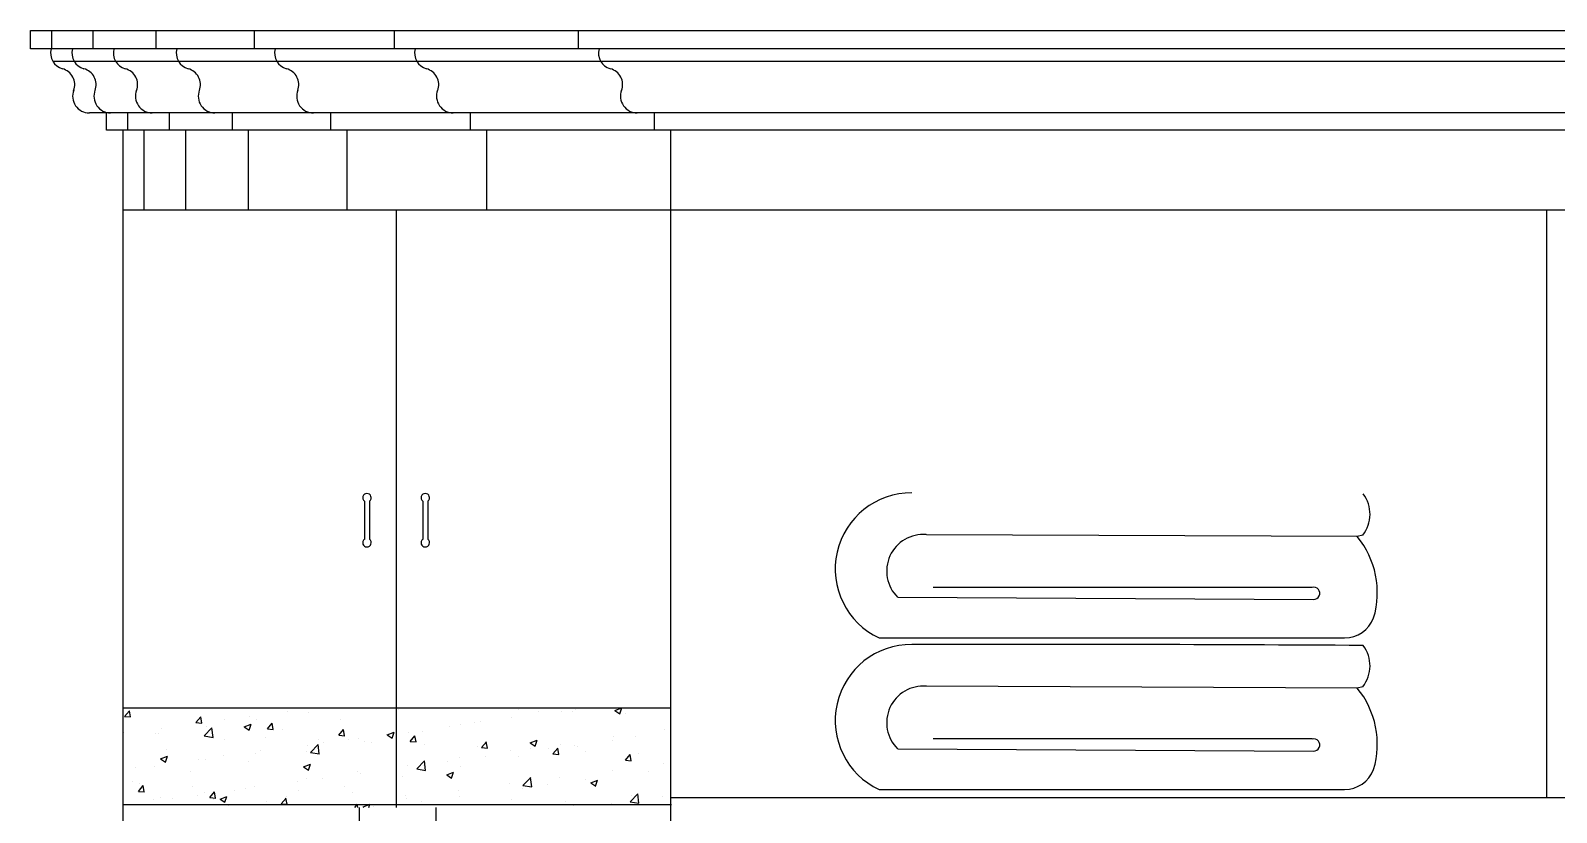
# Model space of a CAD drawing. Header units: inches. Extents: x 8.4 to 50.9, y 14.4 to 39.2.
# Drawn here: x 25.367 to 26.9, y 16.962 to 17.747 of the extents above; entities that cross this region are included whole.
import ezdxf

# ---------------------------------------------------------------- set-up
doc = ezdxf.new("R2010")
doc.units = ezdxf.units.IN
doc.header["$MEASUREMENT"] = 0
doc.layers.add('02', color=2, linetype='Continuous')
doc.layers.add('1', color=1, linetype='Continuous')

msp = doc.modelspace()

# ---------------------------------------------------------------- linework, layer by layer
at = {"layer": '02'}
for p, q in [((25.3668, 17.7466), (28.679, 17.7466)), ((25.3668, 17.7282), (25.3668, 17.7466)), ((28.679, 17.7282), (25.3668, 17.7282)), ((28.679, 17.6639), (25.4259, 17.6639)), ((25.4433, 17.6466), (25.4433, 17.6639)), ((28.679, 17.6466), (25.4433, 17.6466)), ((25.4594, 17.6466), (25.4594, 15.0966)), ((26.0098, 17.6466), (26.0098, 15.1966)), ((25.4594, 17.5666), (28.679, 17.5666)), ((25.7341, 17.5666), (25.7341, 16.9666)), ((26.8898, 17.5666), (26.8898, 16.9766)), ((25.7022, 17.2742), (25.7022, 17.2358)), ((25.7074, 17.2742), (25.7074, 17.2358)), ((25.7608, 17.2742), (25.7608, 17.2358)), ((25.766, 17.2742), (25.766, 17.2358)), ((26.6997, 17.2387), (26.2668, 17.2405)), ((26.7052, 17.2401), (26.6997, 17.2387)), ((26.6544, 17.1876), (26.2735, 17.1876)), ((26.238, 17.1777), (26.6558, 17.1755)), ((26.2195, 17.1369), (26.687, 17.1369)), ((26.6997, 17.0865), (26.2668, 17.0883)), ((26.7052, 17.0879), (26.6997, 17.0865)), ((25.4594, 17.0666), (26.0098, 17.0666)), ((26.6544, 17.0354), (26.2735, 17.0354)), ((26.238, 17.0255), (26.6558, 17.0233)), ((26.0098, 16.9766), (28.679, 16.9766)), ((26.2195, 16.9847), (26.687, 16.9847)), ((25.4601, 16.9695), (26.0106, 16.9695)), ((25.6972, 16.953), (25.6972, 16.9666)), ((25.7741, 16.9666), (25.7741, 16.953))]:
    msp.add_line(p, q, dxfattribs=at)
for centre, radius, start, end in [((25.4035, 17.724), 0.0165, 165.2588, 253.8858), ((25.3948, 17.6923), 0.0164, 339.4646, 75.7034), ((25.4259, 17.6807), 0.0168, 159.4646, 270), ((25.7048, 17.2776), 0.00427, 307.6705, 232.3295), ((25.7634, 17.2776), 0.00427, 307.6705, 232.3295), ((26.2515, 17.2061), 0.0763, 89.4543, 245.1656), ((26.6785, 17.2611), 0.034, 321.7528, 36.8191), ((25.7048, 17.2325), 0.00427, 127.6705, 52.3295), ((25.7634, 17.2325), 0.00427, 127.6705, 52.3295), ((26.2637, 17.2039), 0.0368, 85.2319, 225.5868), ((26.6306, 17.1823), 0.0892, 343.4184, 39.2187), ((26.6559, 17.1816), 0.00612, 269.2533, 104.177), ((26.687, 17.1681), 0.0312, 270, 338.975), ((26.2515, 17.0539), 0.0763, 89.4543, 245.1656), ((26.3511, -46.7649), 63.8952, 89.682048, 90.088671), ((26.6785, 17.1089), 0.034, 321.7528, 36.8191), ((26.2637, 17.0517), 0.0368, 85.2319, 225.5868), ((26.6306, 17.0301), 0.0892, 343.4184, 39.2187), ((26.6559, 17.0294), 0.00612, 269.2533, 104.177), ((26.687, 17.0159), 0.0312, 270, 338.975)]:
    msp.add_arc(centre, radius, start, end, dxfattribs=at)
at = {"layer": '1'}
for p, q in [((25.3883, 17.7282), (25.3883, 17.7466)), ((25.4299, 17.7282), (25.4299, 17.7466)), ((25.4931, 17.7282), (25.4931, 17.7466)), ((25.5919, 17.7282), (25.5919, 17.7466)), ((25.7324, 17.7282), (25.7324, 17.7466)), ((25.9172, 17.7282), (25.9172, 17.7466)), ((25.3891, 17.7159), (28.679, 17.7159)), ((25.4647, 17.6466), (25.4647, 17.6639)), ((25.5064, 17.6466), (25.5064, 17.6639)), ((25.5696, 17.6466), (25.5696, 17.6639)), ((25.6684, 17.6466), (25.6684, 17.6639)), ((25.8089, 17.6466), (25.8089, 17.6639)), ((25.9937, 17.6466), (25.9937, 17.6639)), ((25.4808, 17.6466), (25.4808, 17.5666)), ((25.5225, 17.6466), (25.5225, 17.5666)), ((25.5856, 17.6466), (25.5856, 17.5666)), ((25.6845, 17.6466), (25.6845, 17.5666)), ((25.825, 17.6466), (25.825, 17.5666)), ((25.4613, 17.0581), (25.4661, 17.0638)), ((25.4672, 17.0575), (25.4661, 17.0638)), ((25.6246, 17.063), (25.6246, 17.063)), ((25.7367, 17.0651), (25.7367, 17.0651)), ((25.8571, 17.0652), (25.8571, 17.0652)), ((25.8773, 17.0632), (25.8773, 17.0632)), ((25.9007, 17.0632), (25.9007, 17.0632)), ((25.9114, 17.0629), (25.9114, 17.0629)), ((25.9145, 17.065), (25.9145, 17.065)), ((25.9539, 17.0639), (25.9609, 17.0666)), ((25.9539, 17.0639), (25.9589, 17.0605)), ((25.9588, 17.0605), (25.9609, 17.0666)), ((25.4613, 17.0581), (25.4673, 17.0575)), ((25.533, 17.0518), (25.5379, 17.0575)), ((25.533, 17.0518), (25.539, 17.0513)), ((25.5389, 17.0512), (25.5378, 17.0575)), ((25.5438, 17.0482), (25.5438, 17.0482)), ((25.5617, 17.0547), (25.5617, 17.0547)), ((25.5815, 17.0477), (25.5885, 17.0503)), ((25.5815, 17.0477), (25.5865, 17.0443)), ((25.5864, 17.0443), (25.5884, 17.0503)), ((25.5867, 17.058), (25.5867, 17.058)), ((25.5943, 17.0546), (25.5943, 17.0546)), ((25.6048, 17.0455), (25.6096, 17.0513)), ((25.6107, 17.045), (25.6095, 17.0512)), ((25.6462, 17.0621), (25.6462, 17.0621)), ((25.6784, 17.0551), (25.6784, 17.0551)), ((25.7875, 17.0484), (25.7875, 17.0484)), ((25.7988, 17.0498), (25.7988, 17.0498)), ((25.8125, 17.0517), (25.8125, 17.0517)), ((25.819, 17.0532), (25.819, 17.0532)), ((25.8502, 17.0568), (25.8502, 17.0568)), ((25.9648, 17.0607), (25.9648, 17.0607)), ((25.4606, 17.0414), (25.4606, 17.0414)), ((25.4925, 17.0412), (25.4925, 17.0412)), ((25.4958, 17.0413), (25.4958, 17.0413)), ((25.4985, 17.0464), (25.4985, 17.0464)), ((25.5413, 17.0384), (25.5491, 17.0465)), ((25.5413, 17.0384), (25.5502, 17.037)), ((25.5502, 17.037), (25.5491, 17.0465)), ((25.5492, 17.0391), (25.5492, 17.0391)), ((25.5617, 17.0351), (25.5617, 17.0351)), ((25.6026, 17.0368), (25.6026, 17.0368)), ((25.6048, 17.0455), (25.6107, 17.045)), ((25.62, 17.0451), (25.62, 17.0451)), ((25.6559, 17.0345), (25.6559, 17.0345)), ((25.6614, 17.0318), (25.6614, 17.0318)), ((25.6765, 17.0392), (25.6813, 17.045)), ((25.6765, 17.0392), (25.6825, 17.0387)), ((25.6824, 17.0387), (25.6812, 17.045)), ((25.6864, 17.0351), (25.6864, 17.0351)), ((25.6964, 17.0359), (25.6964, 17.0359)), ((25.7023, 17.0331), (25.7023, 17.0331)), ((25.7093, 17.0323), (25.7093, 17.0323)), ((25.7243, 17.0401), (25.7243, 17.0401)), ((25.7252, 17.0396), (25.7322, 17.0423)), ((25.7252, 17.0396), (25.7302, 17.0363)), ((25.7301, 17.0363), (25.7321, 17.0423)), ((25.7469, 17.0423), (25.7469, 17.0423)), ((25.7482, 17.033), (25.753, 17.0387)), ((25.7482, 17.033), (25.7542, 17.0324)), ((25.7541, 17.0324), (25.753, 17.0387)), ((25.7606, 17.0431), (25.7606, 17.0431)), ((25.8199, 17.0267), (25.8248, 17.0324)), ((25.8258, 17.0261), (25.8247, 17.0324)), ((25.8689, 17.0316), (25.8759, 17.0343)), ((25.8738, 17.0283), (25.8758, 17.0343)), ((25.9511, 17.0339), (25.9511, 17.0339)), ((25.9524, 17.0374), (25.9524, 17.0374)), ((25.9748, 17.0382), (25.9748, 17.0382)), ((26.0037, 17.0445), (26.0037, 17.0445)), ((25.4975, 17.0154), (25.5045, 17.0181)), ((25.5024, 17.012), (25.5044, 17.0181)), ((25.5034, 17.0251), (25.5034, 17.0251)), ((25.5604, 17.0185), (25.5604, 17.0185)), ((25.5931, 17.0213), (25.5931, 17.0213)), ((25.5983, 17.0235), (25.5983, 17.0235)), ((25.644, 17.0231), (25.644, 17.0231)), ((25.645, 17.0288), (25.645, 17.0288)), ((25.6481, 17.0218), (25.6559, 17.0299)), ((25.6481, 17.0218), (25.657, 17.0204)), ((25.6569, 17.0204), (25.6558, 17.0299)), ((25.7627, 17.03), (25.7627, 17.03)), ((25.7976, 17.0165), (25.7976, 17.0165)), ((25.8161, 17.0278), (25.8161, 17.0278)), ((25.8199, 17.0267), (25.8259, 17.0262)), ((25.8241, 17.0173), (25.8241, 17.0173)), ((25.8489, 17.0235), (25.8489, 17.0235)), ((25.8571, 17.0182), (25.8571, 17.0182)), ((25.8689, 17.0316), (25.8739, 17.0283)), ((25.8695, 17.0255), (25.8695, 17.0255)), ((25.8872, 17.0256), (25.8872, 17.0256)), ((25.8917, 17.0204), (25.8965, 17.0262)), ((25.8917, 17.0204), (25.8976, 17.0199)), ((25.8976, 17.0199), (25.8964, 17.0261)), ((25.8995, 17.0299), (25.8995, 17.0299)), ((25.9133, 17.0289), (25.9133, 17.0289)), ((25.9165, 17.0282), (25.9165, 17.0282)), ((25.9239, 17.0233), (25.9239, 17.0233)), ((25.9644, 17.0141), (25.9692, 17.0199)), ((25.9703, 17.0136), (25.9691, 17.0199)), ((25.9772, 17.021), (25.9772, 17.021)), ((25.4722, 17.0069), (25.4722, 17.0069)), ((25.4912, 17.0079), (25.4912, 17.0079)), ((25.4975, 17.0154), (25.5024, 17.012)), ((25.5274, 17.0031), (25.5274, 17.0031)), ((25.5354, 17.0152), (25.5354, 17.0152)), ((25.5426, 17.0149), (25.5426, 17.0149)), ((25.5857, 17.0131), (25.5857, 17.0131)), ((25.6412, 17.0074), (25.6482, 17.0101)), ((25.6412, 17.0074), (25.6462, 17.004)), ((25.6461, 17.004), (25.6481, 17.0101)), ((25.6952, 17.0026), (25.6952, 17.0026)), ((25.7457, 17.009), (25.7457, 17.009)), ((25.7548, 17.0053), (25.7626, 17.0134)), ((25.7548, 17.0053), (25.7637, 17.0039)), ((25.7612, 17.009), (25.7612, 17.009)), ((25.7636, 17.0039), (25.7625, 17.0134)), ((25.7849, 16.9994), (25.7919, 17.0021)), ((25.7862, 17.0123), (25.7862, 17.0123)), ((25.7898, 16.996), (25.7918, 17.0021)), ((25.7988, 17.0081), (25.7988, 17.0081)), ((25.9512, 17.0041), (25.9512, 17.0041)), ((25.9644, 17.0141), (25.9704, 17.0136)), ((25.988, 17.0027), (25.988, 17.0027)), ((26.0025, 17.0112), (26.0025, 17.0112)), ((25.469, 16.9931), (25.469, 16.9931)), ((25.4752, 16.9828), (25.48, 16.9886)), ((25.4763, 16.9902), (25.4763, 16.9902)), ((25.4811, 16.9823), (25.4799, 16.9886)), ((25.5297, 16.988), (25.5297, 16.988)), ((25.5919, 16.9881), (25.5919, 16.9881)), ((25.6351, 16.9924), (25.6351, 16.9924)), ((25.6438, 16.9956), (25.6438, 16.9956)), ((25.6601, 16.9957), (25.6601, 16.9957)), ((25.6822, 16.9881), (25.6822, 16.9881)), ((25.698, 17.0007), (25.698, 17.0007)), ((25.7405, 16.9981), (25.7405, 16.9981)), ((25.7849, 16.9994), (25.7899, 16.996)), ((25.8477, 16.9902), (25.8477, 16.9902)), ((25.8609, 16.9861), (25.8609, 16.9861)), ((25.8615, 16.9887), (25.8693, 16.9968)), ((25.8615, 16.9887), (25.8704, 16.9873)), ((25.8703, 16.9873), (25.8692, 16.9968)), ((25.886, 16.9894), (25.886, 16.9894)), ((25.8982, 16.9966), (25.8982, 16.9966)), ((25.9248, 16.9944), (25.9248, 16.9944)), ((25.9296, 16.9914), (25.9366, 16.9941)), ((25.9296, 16.9914), (25.9346, 16.988)), ((25.9345, 16.988), (25.9365, 16.994)), ((25.4752, 16.9828), (25.4812, 16.9823)), ((25.49, 16.9746), (25.49, 16.9746)), ((25.4974, 16.9768), (25.4974, 16.9768)), ((25.509, 16.9758), (25.509, 16.9758)), ((25.5341, 16.9791), (25.5341, 16.9791)), ((25.5414, 16.9817), (25.5414, 16.9817)), ((25.5469, 16.9766), (25.5517, 16.9823)), ((25.5469, 16.9766), (25.5529, 16.976)), ((25.5508, 16.9745), (25.5508, 16.9745)), ((25.5528, 16.976), (25.5517, 16.9823)), ((25.5572, 16.9751), (25.5642, 16.9778)), ((25.5572, 16.9751), (25.5621, 16.9718)), ((25.5621, 16.9718), (25.5641, 16.9778)), ((25.572, 16.9841), (25.572, 16.9841)), ((25.5831, 16.9857), (25.5831, 16.9857)), ((25.6042, 16.9723), (25.6042, 16.9723)), ((25.6186, 16.9703), (25.6235, 16.976)), ((25.6245, 16.9698), (25.6234, 16.976)), ((25.6239, 16.9781), (25.6239, 16.9781)), ((25.6365, 16.9834), (25.6365, 16.9834)), ((25.6898, 16.9812), (25.6898, 16.9812)), ((25.7432, 16.9789), (25.7432, 16.9789)), ((25.7445, 16.9757), (25.7445, 16.9757)), ((25.7599, 16.9728), (25.7599, 16.9728)), ((25.7964, 16.9832), (25.7964, 16.9832)), ((25.7978, 16.9778), (25.7978, 16.9778)), ((25.85, 16.9744), (25.85, 16.9744)), ((25.9044, 16.9722), (25.9044, 16.9722)), ((25.95, 16.9709), (25.95, 16.9709)), ((25.9692, 16.9722), (25.977, 16.9803)), ((25.9692, 16.9722), (25.9781, 16.9708)), ((25.9707, 16.9785), (25.9707, 16.9785)), ((25.9781, 16.9708), (25.9769, 16.9803)), ((26.0013, 16.9779), (26.0013, 16.9779)), ((25.5656, 16.9681), (25.5656, 16.9681)), ((25.6186, 16.9703), (25.6246, 16.9698)), ((25.6576, 16.97), (25.6576, 16.97)), ((25.6926, 16.9666), (25.6952, 16.9698)), ((25.6939, 16.9693), (25.6939, 16.9693)), ((25.6957, 16.9666), (25.6951, 16.9697)), ((25.7009, 16.9671), (25.7079, 16.9698)), ((25.7009, 16.9671), (25.7016, 16.9666)), ((25.7067, 16.9666), (25.7078, 16.9698)), ((25.7109, 16.9678), (25.7109, 16.9678)), ((25.7349, 16.9695), (25.7349, 16.9695)), ((25.9123, 16.9685), (25.9123, 16.9685)), ((25.9578, 16.9699), (25.9578, 16.9699))]:
    msp.add_line(p, q, dxfattribs=at)
for centre, radius, start, end in [((25.4249, 17.724), 0.0165, 165.2588, 253.8858), ((25.4666, 17.724), 0.0165, 165.2588, 253.8858), ((25.5297, 17.724), 0.0165, 165.2588, 253.8858), ((25.6285, 17.724), 0.0165, 165.2588, 253.8858), ((25.7691, 17.724), 0.0165, 165.2588, 253.8858), ((25.9539, 17.724), 0.0165, 165.2588, 253.8858), ((25.4163, 17.6923), 0.0164, 339.4646, 75.7034), ((25.458, 17.6923), 0.0164, 339.4646, 75.7034), ((25.5211, 17.6923), 0.0164, 339.4646, 75.7034), ((25.6199, 17.6923), 0.0164, 339.4646, 75.7034), ((25.7605, 17.6923), 0.0164, 339.4646, 75.7034), ((25.9453, 17.6923), 0.0164, 339.4646, 75.7034), ((25.4473, 17.6807), 0.0168, 159.4646, 270), ((25.489, 17.6807), 0.0168, 159.4646, 270), ((25.5521, 17.6807), 0.0168, 159.4646, 270), ((25.651, 17.6807), 0.0168, 159.4646, 270), ((25.7915, 17.6807), 0.0168, 159.4646, 270), ((25.9763, 17.6807), 0.0168, 159.4646, 270)]:
    msp.add_arc(centre, radius, start, end, dxfattribs=at)

doc.saveas('drawing.dxf')
